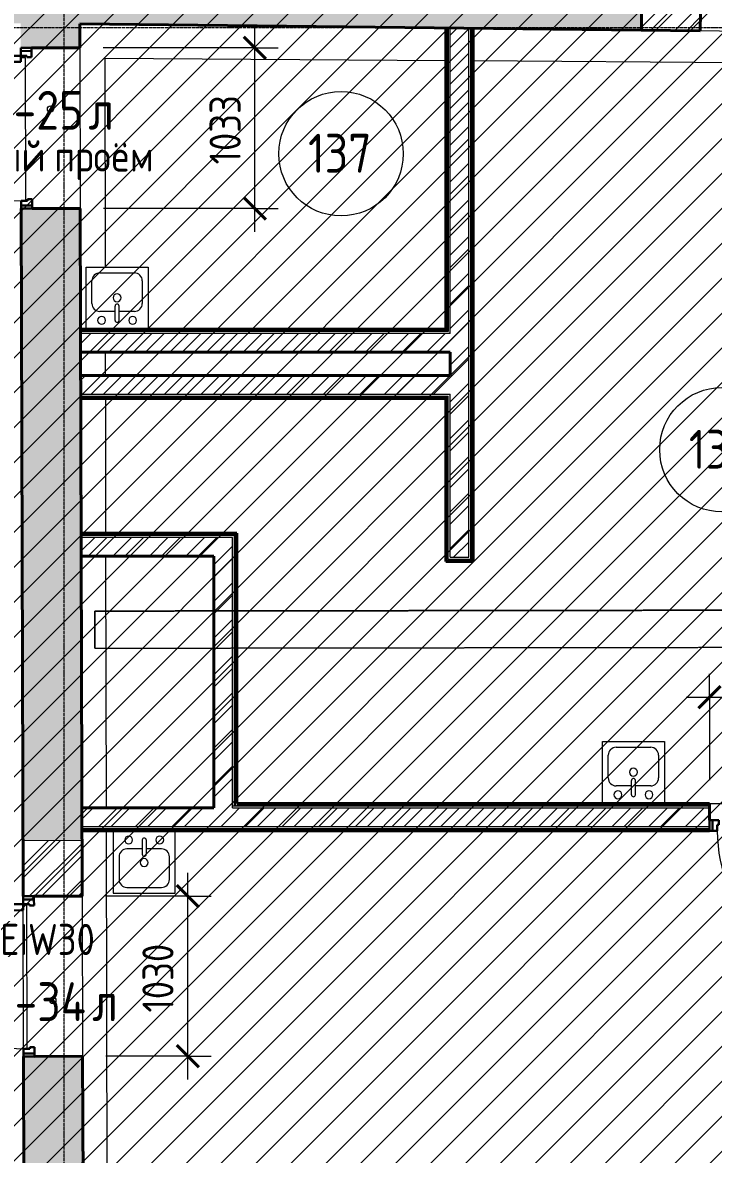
# Model space of a CAD drawing. Header units: millimetres. Extents: x -11886 to 379896, y -8130 to 47743.
# Drawn here: x 49144 to 53586, y 29611 to 36887 of the extents above; entities that cross this region are included whole.
import ezdxf

# ---------------------------------------------------------------- set-up
doc = ezdxf.new("R2010")
doc.units = ezdxf.units.MM
doc.linetypes.add('ADSK_Линия сетки', pattern=[25, 20, -2.5, 0, -2.5])
doc.linetypes.add('ADSK_Сверху', pattern=[4.5, 3, -1.5])
for name, color, linetype, lineweight, true_color in [('Двери', 5, 'Continuous', 18, 0x0000ff), ('Линии', 7, 'Continuous', 9, 0x00a600), ('Сантехника', 5, 'Continuous', 18, 0x0000ff), ('Стены внутренние', 5, 'Continuous', 18, 0x0000ff), ('Стены штриховка', 5, 'Continuous', 18, 0x0000ff)]:
    doc.layers.add(name, color=color, linetype=linetype, lineweight=lineweight, true_color=true_color)
for name, color, linetype, lineweight in [('Каркас', 7, 'Continuous', 18), ('Марки дверей', 7, 'Continuous', 20), ('Марки помещений', 7, 'Continuous', 20), ('Оси', 7, 'Continuous', 9), ('Размеры', 7, 'Continuous', 9), ('Размеры-100', 7, 'Continuous', 9)]:
    doc.layers.add(name, color=color, linetype=linetype, lineweight=lineweight)
doc.styles.add('GOST Common_1', font='GOST_Common.ttf', dxfattribs={"width": 0.9, "height": 200})
doc.styles.add('GOST Common_2', font='GOST_Common.ttf', dxfattribs={"width": 0.9, "height": 250})
doc.dimstyles.new('ADSK_Основной_2_мм_Округление_до_1_мм', dxfattribs={"dimscale": 304.8, "dimtxt": 201.142999, "dimasz": 0.463911, "dimexe": 0.492126, "dimexo": 0.492126, "dimgap": 0.098425, "dimtad": 1, "dimdec": 0, "dimdsep": 46, "dimtxsty": 'GOST Common_1', "dimblk1": 'OBLIQUE', "dimblk2": 'OBLIQUE', "dimsah": 1, "dimcen": 0.09, "dimdle": 0.492126, "dimazin": 2, "dimtfac": 1, "dimtdec": 4, "dimtix": 1, "dimtmove": 0, "dimatfit": 3, "dimfxl": 1, "dimtvp": 1, "dimtolj": 1, "dimtzin": 0, "dimlwd": 20, "dimlwe": 20, "dimarcsym": 2})
pattern_1 = [(45, (0, 0), (-117.8655, 117.8655), []), (45, (78.58, 0), (-117.8655, 117.8655), [])]

# ---------------------------------------------------------------- blocks, each defined once
blk = doc.blocks.new('AC_Дверь_Однопольная - Д-34п 1030х2200h-1983233-01 План 1-го этажа маркировочный')
at = {"layer": 'Двери', "lineweight": 30}
for p, q in [((-465, 1018), (-425, 1018)), ((-465, 88), (-465, 1018)), ((-425, 1018), (-425, 88)), ((-515, 88), (-495, 88)), ((-515, 18), (-515, 88)), ((-495, 88), (-465, 88)), ((-495, 18), (-495, 88)), ((-495, 88), (-495, 18)), ((-425, 88), (-465, 88)), ((-465, 88), (-465, 48)), ((465, 88), (495, 88)), ((465, 48), (465, 88)), ((495, 88), (495, 18)), ((495, 88), (515, 88)), ((495, 18), (495, 88)), ((515, 88), (515, 18)), ((-495, 18), (-515, 18)), ((-455, 18), (-495, 18)), ((-465, 48), (-455, 48)), ((-455, 48), (-455, 18)), ((455, 48), (465, 48)), ((455, 18), (455, 48)), ((495, 18), (455, 18)), ((515, 18), (495, 18))]:
    blk.add_line(p, q, dxfattribs=at)
at = {"layer": 'Двери'}
blk.add_arc((-465, 88), 930, 0, 90, dxfattribs=at)
blk = doc.blocks.new('AC_Дверь_Однопольная - Д-34л 1030х2200h-1983152-01 План 1-го этажа маркировочный')
at = {"layer": 'Двери', "lineweight": 30}
for p, q in [((465, 1120), (425, 1120)), ((425, 1120), (425, 190)), ((465, 190), (465, 1120)), ((-495, 190), (-515, 190)), ((-515, 190), (-515, 120)), ((-465, 190), (-495, 190)), ((-495, 190), (-495, 120)), ((-495, 120), (-495, 190)), ((-465, 150), (-465, 190)), ((-455, 150), (-465, 150)), ((-455, 120), (-455, 150)), ((425, 190), (465, 190)), ((465, 150), (455, 150)), ((455, 150), (455, 120)), ((495, 190), (465, 190)), ((465, 190), (465, 150)), ((495, 120), (495, 190)), ((515, 190), (495, 190)), ((495, 190), (495, 120)), ((515, 120), (515, 190)), ((-515, 120), (-495, 120)), ((-495, 120), (-455, 120)), ((455, 120), (495, 120)), ((495, 120), (515, 120))]:
    blk.add_line(p, q, dxfattribs=at)
at = {"layer": 'Двери'}
blk.add_arc((465, 190), 930, 90, 180, dxfattribs=at)
blk = doc.blocks.new('AC_Дверь_Однопольная - Д-25л 1033х2200h-1983156-01 План 1-го этажа маркировочный')
at = {"layer": 'Двери', "lineweight": 30}
for p, q in [((466.5, 1123), (426.5, 1123)), ((426.5, 1123), (426.5, 190)), ((466.5, 190), (466.5, 1123)), ((-496.5, 190), (-516.5, 190)), ((-516.5, 190), (-516.5, 120)), ((-466.5, 190), (-496.5, 190)), ((-496.5, 190), (-496.5, 120)), ((-496.5, 120), (-496.5, 190)), ((-466.5, 150), (-466.5, 190)), ((-456.5, 150), (-466.5, 150)), ((-456.5, 120), (-456.5, 150)), ((426.5, 190), (466.5, 190)), ((466.5, 150), (456.5, 150)), ((456.5, 150), (456.5, 120)), ((496.5, 190), (466.5, 190)), ((466.5, 190), (466.5, 150)), ((496.5, 120), (496.5, 190)), ((516.5, 190), (496.5, 190)), ((496.5, 190), (496.5, 120)), ((516.5, 120), (516.5, 190)), ((-516.5, 120), (-496.5, 120)), ((-496.5, 120), (-456.5, 120)), ((456.5, 120), (496.5, 120)), ((496.5, 120), (516.5, 120))]:
    blk.add_line(p, q, dxfattribs=at)
at = {"layer": 'Двери'}
blk.add_arc((466.5, 190), 933, 90, 180, dxfattribs=at)
blk = doc.blocks.new('Кухонная мойка-Одиночная - 400 x 400 мм-1926163-01 План 1-го этажа маркировочный')
at = {"layer": 'Сантехника'}
for p, q in [((215.7, 202.3), (-184.3, 202.3)), ((-184.3, 202.3), (-184.3, -197.7)), ((215.7, -197.7), (215.7, 202.3)), ((3, 88), (-95.4, 88)), ((3, 145.2), (3, 53.1)), ((28.4, 145.2), (28.4, 53.1)), ((126.8, 88), (28.4, 88)), ((-146.2, 37.2), (-146.2, -108.8)), ((177.6, -108.8), (177.6, 37.2)), ((-184.3, -197.7), (215.7, -197.7)), ((-95.4, -159.6), (126.8, -159.6))]:
    blk.add_line(p, q, dxfattribs=at)
for centre, radius, start, end in [((-84.3, 145.2), 25.4, 360, 180), ((15.7, 145.2), 12.7, 360, 180), ((115.7, 145.2), 25.4, 360, 180), ((-95.4, 37.2), 50.8, 90, 180), ((-84.3, 145.2), 25.4, 180, 0), ((115.7, 145.2), 25.4, 180, 360), ((126.8, 37.2), 50.8, 360, 90), ((15.7, 0), 25.4, 360, 180), ((15.7, 0), 25.4, 180, 0), ((15.7, 53.1), 12.7, 180, 0), ((-95.4, -108.8), 50.8, 180, 270), ((126.8, -108.8), 50.8, 270, 0)]:
    blk.add_arc(centre, radius, start, end, dxfattribs=at)
blk = doc.blocks.new('Кухонная мойка-Одиночная - 400 x 400 мм-1926587-01 План 1-го этажа маркировочный')
at = {"layer": 'Сантехника'}
for p, q in [((-184.3, 197.7), (215.7, 197.7)), ((-184.3, -202.3), (-184.3, 197.7)), ((-95.4, 159.6), (126.8, 159.6)), ((215.7, 197.7), (215.7, -202.3)), ((-146.2, -37.2), (-146.2, 108.8)), ((177.6, 108.8), (177.6, -37.2)), ((3, -145.2), (3, -53.1)), ((28.4, -145.2), (28.4, -53.1)), ((3, -88), (-95.4, -88)), ((126.8, -88), (28.4, -88))]:
    blk.add_line(p, q, dxfattribs=at)
for centre, radius, start, end in [((-95.4, 108.8), 50.8, 90, 180), ((126.8, 108.8), 50.8, 360, 90), ((15.7, 0), 25.4, 360, 180), ((15.7, 0), 25.4, 180, 0), ((-95.4, -37.2), 50.8, 180, 270), ((15.7, -53.1), 12.7, 360, 180), ((126.8, -37.2), 50.8, 270, 0), ((-84.3, -145.2), 25.4, 0, 180), ((-84.3, -145.2), 25.4, 180, 0), ((15.7, -145.2), 12.7, 180, 0), ((115.7, -145.2), 25.4, 0, 180), ((115.7, -145.2), 25.4, 180, 0)]:
    blk.add_arc(centre, radius, start, end, dxfattribs=at)
blk = doc.blocks.new('ADSK_Марка_Помещение_ОдноЗначение - Номер-247393-01 План 1-го этажа маркировочный')
at = {"layer": 'Марки помещений'}
blk.add_circle((0, 0), 4, dxfattribs=at)
blk = doc.blocks.new('ADSK_Марка_Дверь - Марка типа и комментарии-2020407-01 План 1-го этажа маркировочный')
at = {"layer": 'Марки дверей', "lineweight": 9}
blk.add_circle((0, 0), 0.2, dxfattribs=at)
blk = doc.blocks.new('DIMBLOCK54-01 План 1-го этажа маркировочный')
at = {"layer": 'Размеры-100', "lineweight": 20, "transparency": 16777216}
for p, q in [((50205.4, 30091.3), (50205.4, 31421.3)), ((50205.4, 31271.3), (49676.8, 31271.3)), ((50205.4, 31271.3), (50355.4, 31271.3)), ((50205.4, 30241.3), (49679.7, 30241.3)), ((50205.4, 30241.3), (50355.4, 30241.3))]:
    blk.add_line(p, q, dxfattribs=at)
at = {"layer": 'Размеры-100', "lineweight": 40, "transparency": 16777216}
for p, q in [((50205.4, 31271.3), (50134.7, 31342)), ((50205.4, 31271.3), (50276.1, 31200.6)), ((50205.4, 30241.3), (50134.7, 30312)), ((50205.4, 30241.3), (50276.1, 30170.6))]:
    blk.add_line(p, q, dxfattribs=at)
at = {"layer": 'Размеры-100', "color": 0, "lineweight": 20, "transparency": 16777216, "insert": (49914, 30522.8), "char_height": 200, "width": 560.473, "attachment_point": 1, "rotation": 90, "line_spacing_factor": 1.022761, "style": 'GOST Common_1'}
blk.add_mtext('1030', dxfattribs=at)
blk = doc.blocks.new('_Oblique')
at = {"color": 0, "linetype": 'ByBlock', "lineweight": -2}
blk.add_line((-0.5, -0.5), (0.5, 0.5), dxfattribs=at)
blk = doc.blocks.new('DIMBLOCK55-01 План 1-го этажа маркировочный')
at = {"layer": 'Размеры-100', "lineweight": 20, "transparency": 16777216}
for p, q in [((53560.5, 32551.5), (53560.5, 32701.5)), ((54590.5, 32551.5), (54590.5, 32701.5)), ((53410.5, 32551.5), (54740.5, 32551.5)), ((53560.5, 32551.5), (53560.5, 32016.1)), ((54590.5, 32551.5), (54590.5, 32016.1))]:
    blk.add_line(p, q, dxfattribs=at)
at = {"layer": 'Размеры-100', "lineweight": 40, "transparency": 16777216}
for p, q in [((53560.5, 32551.5), (53631.2, 32622.2)), ((54590.5, 32551.5), (54661.2, 32622.2)), ((53560.5, 32551.5), (53489.8, 32480.8)), ((54590.5, 32551.5), (54519.8, 32480.8))]:
    blk.add_line(p, q, dxfattribs=at)
at = {"layer": 'Размеры-100', "color": 0, "lineweight": 20, "transparency": 16777216, "insert": (53842, 32842.8), "char_height": 200, "width": 560.473, "attachment_point": 1, "line_spacing_factor": 1.022761, "style": 'GOST Common_1'}
blk.add_mtext('1030', dxfattribs=at)
blk = doc.blocks.new('DIMBLOCK57-01 План 1-го этажа маркировочный')
at = {"layer": 'Размеры-100', "lineweight": 20, "transparency": 16777216}
for p, q in [((50637.3, 35542.9), (50637.3, 36875.9)), ((50637.3, 36725.9), (49661.3, 36725.9)), ((50637.3, 36725.9), (50787.3, 36725.9)), ((50637.3, 35692.9), (49664.2, 35692.9)), ((50637.3, 35692.9), (50787.3, 35692.9))]:
    blk.add_line(p, q, dxfattribs=at)
at = {"layer": 'Размеры-100', "lineweight": 40, "transparency": 16777216}
for p, q in [((50637.3, 36725.9), (50566.6, 36796.6)), ((50637.3, 36725.9), (50708, 36655.2)), ((50637.3, 35692.9), (50566.6, 35763.6)), ((50637.3, 35692.9), (50708, 35622.2))]:
    blk.add_line(p, q, dxfattribs=at)
at = {"layer": 'Размеры-100', "color": 0, "lineweight": 20, "transparency": 16777216, "insert": (50346, 35975.8), "char_height": 200, "width": 560.473, "attachment_point": 1, "rotation": 90, "line_spacing_factor": 1.022761, "style": 'GOST Common_1'}
blk.add_mtext('1033', dxfattribs=at)

msp = doc.modelspace()

# ---------------------------------------------------------------- hatches: boundary and pattern name
at = {"lineweight": 13, "true_color": 0x636466, "transparency": 33554559}
h = msp.add_hatch(dxfattribs=at)
h.set_pattern_fill('ANSI31', color=251, scale=50)
h.set_pattern_definition([(45, (0, 84876.59), (-112.2532, 112.2532), [])])
h.paths.add_polyline_path([(49933.4, 8532.3), (56213.95, 8532.3), (56032.62, 43759.21), (46033.21, 43759.21), (46033.21, 20934.06), (46719.85, 20904.57), (46719.85, 10918.4), (782.6, 10918.4), (771.13, 8529.25), (290.5, 8529.25), (290.5, 306.79), (8273, 272.02), (8273, 2186.48), (18972.64, 2186.48), (18972.64, -2732.57), (31336.4, -2732.57), (31336.4, 2185.74), (42036.93, 2106.79), (42036.93, 150.23), (49933.4, 150.23)])
at = {"layer": 'Стены внутренние', "true_color": 0xc0c0c0}
h = msp.add_hatch(color=9, dxfattribs=at)
h.paths.add_polyline_path([(53123.89, 36837.85), (53128.19, 37217.82), (48519.54, 37270.02), (48515.24, 36890.05), (52537.78, 36844.49)])
h.paths.add_polyline_path([(46812.87, 36909.33), (46814.82, 37289.33), (46543.21, 37292.41), (46543.21, 36912.38), (46595.52, 36911.79)])
at = {"layer": 'Стены внутренние', "lineweight": 9}
h = msp.add_hatch(dxfattribs=at)
h.set_pattern_fill('FP_2', color=256, style=0, pattern_type=2)
h.set_pattern_definition(pattern_1)
h.paths.add_polyline_path([(53499.85, 36833.59), (53507.01, 37213.53), (53128.19, 37217.82), (53123.89, 36837.85), (53439.51, 36834.27)])
at = {"layer": 'Стены внутренние', "true_color": 0xc0c0c0}
h = msp.add_hatch(color=9, dxfattribs=at)
h.paths.add_polyline_path([(49161.69, 26010.83), (49541.69, 26011.91), (49540.47, 26441.27), (49160.47, 26440.2), (49161.68, 26011.91)])
h.paths.add_polyline_path([(49157.54, 27470.19), (49537.54, 27471.27), (49529.68, 30240.18), (49149.68, 30239.1), (49154.08, 28689.99)])
h.paths.add_polyline_path([(49145.73, 31628.96), (49525.73, 31630.04), (49514.2, 35692.87), (49134.2, 35691.79), (49145.73, 31630.04)])
h.paths.add_polyline_path([(49131.26, 36724.79), (49511.26, 36725.87), (49510.83, 36878.77), (49130.81, 36883.07), (49131.26, 36724.99)])
at = {"layer": 'Стены внутренние', "lineweight": 9}
h = msp.add_hatch(dxfattribs=at)
h.set_pattern_fill('FP_2', color=256, style=0, pattern_type=2)
h.set_pattern_definition(pattern_1)
h.paths.add_polyline_path([(52012.87, 34842.07), (52012.87, 36850.43), (51892.87, 36851.79), (51892.87, 34842.07), (51914.23, 34842.07)])
h = msp.add_hatch(dxfattribs=at)
h.set_pattern_fill('FP_2', color=256, style=0, pattern_type=2)
h.set_pattern_definition(pattern_1)
h.paths.add_polyline_path([(51767.41, 34768.07), (51892.87, 34768.07), (51892.87, 34888.07), (49516.48, 34888.07), (49516.82, 34768.07), (51210.04, 34768.07)])
h = msp.add_hatch(dxfattribs=at)
h.set_pattern_fill('FP_2', color=256, style=0, pattern_type=2)
h.set_pattern_definition(pattern_1)
h.paths.add_polyline_path([(52012.87, 34618.07), (52012.87, 34842.07), (51892.87, 34842.07), (51892.87, 34618.07)])
h = msp.add_hatch(dxfattribs=at)
h.set_pattern_fill('FP_2', color=256, style=0, pattern_type=2)
h.set_pattern_definition(pattern_1)
h.paths.add_polyline_path([(51879.87, 34498.07), (51892.87, 34498.07), (51892.87, 34618.07), (49517.25, 34618.07), (49517.59, 34498.07), (51864.87, 34498.07)])
h = msp.add_hatch(dxfattribs=at)
h.set_pattern_fill('FP_2', color=256, style=0, pattern_type=2)
h.set_pattern_definition(pattern_1)
h.paths.add_polyline_path([(52012.87, 33449.79), (52012.87, 34618.07), (51892.87, 34618.07), (51892.87, 33449.79)])
h = msp.add_hatch(dxfattribs=at)
h.set_pattern_fill('FP_2', color=256, style=0, pattern_type=2)
h.set_pattern_definition(pattern_1)
h.paths.add_polyline_path([(49520.54, 33457.35), (50493.34, 33457.35), (50493.34, 33577.35), (49520.2, 33577.35), (49520.5, 33474.2)])
h = msp.add_hatch(dxfattribs=at)
h.set_pattern_fill('FP_2', color=256, style=0, pattern_type=2)
h.set_pattern_definition(pattern_1)
h.paths.add_polyline_path([(50493.34, 31718.07), (50493.34, 33457.35), (50373.34, 33457.35), (50373.99, 31718.07)])
h = msp.add_hatch(dxfattribs=at)
h.set_pattern_fill('FP_2', color=256, style=0, pattern_type=2)
h.set_pattern_definition(pattern_1)
h.paths.add_polyline_path([(49685.19, 31718.07), (50373.34, 31718.07), (50373.34, 31838.07), (49525.14, 31838.07), (49525.73, 31718.07), (49680.39, 31718.07)])
h = msp.add_hatch(dxfattribs=at)
h.set_pattern_fill('FP_2', color=256, style=0, pattern_type=2)
h.set_pattern_definition(pattern_1)
h.paths.add_polyline_path([(55562.02, 31718.07), (55574.71, 31718.07), (55574.19, 31838.07), (54590.54, 31838.07), (54590.54, 31718.07)])
h.paths.add_polyline_path([(51210.04, 31718.07), (53560.54, 31718.07), (53560.54, 31838.07), (50493.34, 31838.07), (50493.34, 31718.07), (50652.67, 31718.07)])
h = msp.add_hatch(dxfattribs=at)
h.set_pattern_fill('FP_2', color=256, style=0, pattern_type=2)
h.set_pattern_definition(pattern_1)
h.paths.add_polyline_path([(49146.75, 31270.23), (49526.75, 31271.31), (49525.73, 31630.04), (49145.73, 31628.96), (49146.75, 31270.43)])

# ---------------------------------------------------------------- linework, layer by layer
at = {"layer": 'Каркас', "color": 253, "linetype": 'ADSK_Сверху', "true_color": 0xb2b2b2}
for p, q in [((55514.82, 33112.15), (49607.5, 33103.73)), ((49607.84, 32865.33), (49607.5, 33103.73)), ((49607.84, 32865.33), (55515.16, 32873.75))]:
    msp.add_line(p, q, dxfattribs=at)
at = {"layer": 'Каркас', "color": 253, "linetype": 'ADSK_Сверху', "true_color": 0xaaaaaa}
for p, q in [((49607.5, 33103.73), (55514.82, 33112.15)), ((49607.5, 33103.73), (49607.84, 32865.33)), ((49607.84, 32865.33), (55515.16, 32873.75))]:
    msp.add_line(p, q, dxfattribs=at)
at = {"layer": 'Линии', "color": 8, "lineweight": 18, "true_color": 0x808080}
for p, q in [((49161.8, 36660.65), (49131.45, 36660.86)), ((49163.4, 35741.88), (49161.8, 36660.65)), ((49671.81, 36657.19), (49674.14, 35316.07)), ((51864.87, 36642.33), (49671.81, 36657.19)), ((55502.01, 36617.67), (52040.87, 36641.13)), ((49675.09, 34768.07), (49675.35, 34618.07)), ((49675.61, 34470.07), (49677.11, 33605.35)), ((49677.37, 33457.35), (49680.19, 31838.07)), ((49680.44, 31690.07), (49685.19, 28956.73)), ((49172.87, 30290.3), (49171.26, 31220.3))]:
    msp.add_line(p, q, dxfattribs=at)
at = {"layer": 'Оси', "linetype": 'ADSK_Линия сетки'}
for p, q in [((49409.91, -7330.38), (49409.91, 44534.79)), ((-11086.22, 36856.79), (57141.72, 36856.79))]:
    msp.add_line(p, q, dxfattribs=at)
at = {"layer": 'Стены внутренние', "color": 18, "lineweight": 40, "true_color": 0x000000}
for p, q in [((53123.89, 36837.85), (53128.19, 37217.82)), ((53499.85, 36833.59), (53507.01, 37213.53)), ((49510.83, 36878.77), (53499.85, 36833.59)), ((49511.26, 36725.87), (49510.83, 36878.77)), ((51864.87, 36852.11), (51864.87, 34916.07)), ((52040.87, 33421.79), (52040.87, 36850.11)), ((49201.26, 36724.99), (49511.26, 36725.87)), ((49134.2, 35691.79), (49146.75, 31270.23)), ((49514.2, 35692.87), (49204.2, 35691.99)), ((49526.75, 31271.31), (49514.2, 35692.87)), ((51864.87, 34916.07), (49516.4, 34916.07)), ((49516.82, 34768.07), (51892.87, 34768.07)), ((51892.87, 34768.07), (51892.87, 34618.07)), ((51892.87, 34618.07), (49517.25, 34618.07)), ((49517.67, 34470.07), (51864.87, 34470.07)), ((51864.87, 34470.07), (51864.87, 33421.79)), ((50521.34, 33605.35), (49520.12, 33605.35)), ((50521.34, 31866.07), (50521.34, 33605.35)), ((49520.54, 33457.35), (50373.34, 33457.35)), ((50373.34, 33457.35), (50373.34, 31838.07)), ((51864.87, 33421.79), (52040.87, 33421.79)), ((50373.34, 31838.07), (49525.14, 31838.07)), ((53560.54, 31866.07), (50521.34, 31866.07)), ((53560.54, 31760.07), (53560.54, 31866.07)), ((49525.56, 31690.07), (53560.54, 31690.07)), ((49216.75, 31270.43), (49526.75, 31271.31)), ((49149.68, 30240.23), (49157.54, 27470.19)), ((49529.68, 30241.31), (49219.68, 30240.43)), ((49537.54, 27471.27), (49529.68, 30241.31))]:
    msp.add_line(p, q, dxfattribs=at)
at = {"layer": 'Стены внутренние', "color": 18, "true_color": 0x000000}
for p, q in [((54859.8, 36818.19), (53499.85, 36833.59)), ((49511.26, 36725.87), (49514.2, 35692.87)), ((53560.54, 31866.07), (54590.54, 31866.07)), ((49145.73, 31628.96), (49525.73, 31630.04)), ((49526.75, 31271.31), (49529.68, 30241.31)), ((49149.54, 30290.23), (49147.01, 31180.23)), ((49529.68, 30240.18), (49149.68, 30239.1))]:
    msp.add_line(p, q, dxfattribs=at)
at = {"layer": 'Стены штриховка'}
for p, q in [((51873.87, 34916.07), (51873.87, 36852.01)), ((51879.87, 36851.94), (51879.87, 34901.07)), ((51892.87, 34888.07), (51892.87, 36851.79)), ((52012.87, 33449.79), (52012.87, 36850.43)), ((52025.87, 33436.79), (52025.87, 36850.28)), ((52031.87, 33430.79), (52031.87, 36850.22)), ((51879.87, 34907.07), (49516.43, 34907.07)), ((51879.87, 34901.07), (49516.44, 34901.07)), ((51892.87, 34888.07), (49516.48, 34888.07)), ((51879.87, 34916.07), (51864.87, 34916.07)), ((49517.59, 34498.07), (51892.87, 34498.07)), ((51892.87, 33449.79), (51892.87, 34498.07)), ((49517.63, 34485.07), (51879.87, 34485.07)), ((49517.64, 34479.07), (51879.87, 34479.07)), ((51864.87, 34470.07), (51879.87, 34470.07)), ((51873.87, 33430.79), (51873.87, 34470.07)), ((51879.87, 33436.79), (51879.87, 34485.07)), ((50512.34, 33596.35), (49520.15, 33596.35)), ((50506.34, 33590.35), (49520.17, 33590.35)), ((50493.34, 33577.35), (49520.2, 33577.35)), ((50493.34, 31838.07), (50493.34, 33577.35)), ((50506.34, 31851.07), (50506.34, 33590.35)), ((50512.34, 31851.07), (50512.34, 33596.35)), ((51873.87, 33430.79), (52031.87, 33430.79)), ((51879.87, 33436.79), (52031.87, 33436.79)), ((51892.87, 33449.79), (52012.87, 33449.79)), ((52031.87, 33436.79), (52031.87, 33430.79)), ((50493.34, 31851.07), (53560.54, 31851.07)), ((50493.34, 31838.07), (53560.54, 31838.07)), ((50521.34, 31857.07), (53560.54, 31857.07)), ((50521.34, 31857.07), (50521.34, 31851.07)), ((49525.48, 31718.07), (53560.54, 31718.07)), ((49525.52, 31705.07), (53560.54, 31705.07)), ((49525.54, 31699.07), (53560.54, 31699.07))]:
    msp.add_line(p, q, dxfattribs=at)

# ---------------------------------------------------------------- block references
at = {"layer": 'Двери'}
for name, p, rotation in [('AC_Дверь_Однопольная - Д-25л 1033х2200h-1983156-01 План 1-го этажа маркировочный', (49322.73, 36208.83), 90.16269940438917), ('AC_Дверь_Однопольная - Д-34п 1030х2200h-1983233-01 План 1-го этажа маркировочный', (54075.54, 31778.07), 180), ('AC_Дверь_Однопольная - Д-34л 1030х2200h-1983152-01 План 1-го этажа маркировочный', (49338.21, 30755.77), 90.16269940438917)]:
    msp.add_blockref(name, p, dxfattribs=dict(at, rotation=rotation))
at = {"layer": 'Марки дверей', "xscale": 99.99999999999993, "yscale": 99.99999999999993, "zscale": 99.99999999999993}
for p in [(49322.73, 36331.54), (49338.21, 30600.38)]:
    msp.add_blockref('ADSK_Марка_Дверь - Марка типа и комментарии-2020407-01 План 1-го этажа маркировочный', p, dxfattribs=at)
at = {"layer": 'Марки помещений', "xscale": 99.99999999999993, "yscale": 99.99999999999993, "zscale": 99.99999999999993}
for p in [(51191.16, 36044.71), (53640.45, 34141.6)]:
    msp.add_blockref('ADSK_Марка_Помещение_ОдноЗначение - Номер-247393-01 План 1-го этажа маркировочный', p, dxfattribs=at)
at = {"layer": 'Сантехника'}
for name, p in [('Кухонная мойка-Одиночная - 400 x 400 мм-1926587-01 План 1-го этажа маркировочный', (49735.71, 35118.41)), ('Кухонная мойка-Одиночная - 400 x 400 мм-1926587-01 План 1-го этажа маркировочный', (53055.88, 32068.41)), ('Кухонная мойка-Одиночная - 400 x 400 мм-1926163-01 План 1-го этажа маркировочный', (49909.8, 31487))]:
    msp.add_blockref(name, p, dxfattribs=at)

# ---------------------------------------------------------------- texts
at = {"layer": 'Марки дверей', "lineweight": 9, "attachment_point": 1}
for s, insert, char_height, width, style in [('-25', (49085.31, 36448.56), 250, 584.4302, 'GOST Common_2'), ('\\fGOST Common|b0|i0|c204|p34|;\\W.9;л', (49567.51, 36448.56), 250, 194.8101, 'GOST Common_2'), ('Новый', (48591.3, 36129.66), 200, 836.9617, 'GOST Common_1'), ('\\fGOST Common|b0|i0|c204|p34|;\\W.9; ', (49281.86, 36129.66), 200, 79.3671, 'GOST Common_1'), ('проём', (49347.35, 36129.66), 200, 815.3162, 'GOST Common_1'), ('EIW30', (48999.64, 31092.8), 200, 779.2402, 'GOST Common_1'), ('-34', (49091.79, 30717.4), 250, 606.0757, 'GOST Common_2'), ('\\fGOST Common|b0|i0|c204|p34|;\\W.9;л', (49591.85, 30717.4), 250, 194.8101, 'GOST Common_2')]:
    msp.add_mtext(s, dxfattribs=dict(at, insert=insert, char_height=char_height, width=width, style=style))
at = {"layer": 'Марки помещений', "lineweight": 9, "char_height": 250, "width": 526.7087, "attachment_point": 1, "style": 'GOST Common_2'}
for s, insert in [('137', (50978.75, 36172.43)), ('139', (53428.04, 34269.33))]:
    msp.add_mtext(s, dxfattribs=dict(at, insert=insert))

# ---------------------------------------------------------------- dimensions: what is measured, and where the dimension line sits
at = {"layer": 'Размеры', "lineweight": 20}
for base, p1, p2, override, picture, middle in [((50637.34, 36725.87), (49514.2, 35692.87), (49511.26, 36725.87), {"dimpost": '<>', "dimfxl": 1033}, 'DIMBLOCK57-01 План 1-го этажа маркировочный', (50507.34, 36209.37)), ((50205.39, 31271.31), (49529.68, 30241.31), (49526.75, 31271.31), {"dimpost": '<>', "dimfxl": 1030}, 'DIMBLOCK54-01 План 1-го этажа маркировочный', (50075.39, 30756.31))]:
    dim = msp.add_linear_dim(base=base, p1=p1, p2=p2, angle=90, dimstyle='ADSK_Основной_2_мм_Округление_до_1_мм', override=override, dxfattribs=at)
    dim.commit()
    dim.dimension.update_dxf_attribs({"geometry": picture, "text_midpoint": middle})
dim = msp.add_linear_dim(base=(54590.54, 32551.47), p1=(53560.54, 31866.07), p2=(54590.54, 31866.07), dimstyle='ADSK_Основной_2_мм_Округление_до_1_мм', override={"dimpost": '<>', "dimfxl": 1030}, dxfattribs=at)
dim.commit()
dim.dimension.update_dxf_attribs({"geometry": 'DIMBLOCK55-01 План 1-го этажа маркировочный', "text_midpoint": (54075.54, 32681.47)})

doc.saveas('drawing.dxf')
